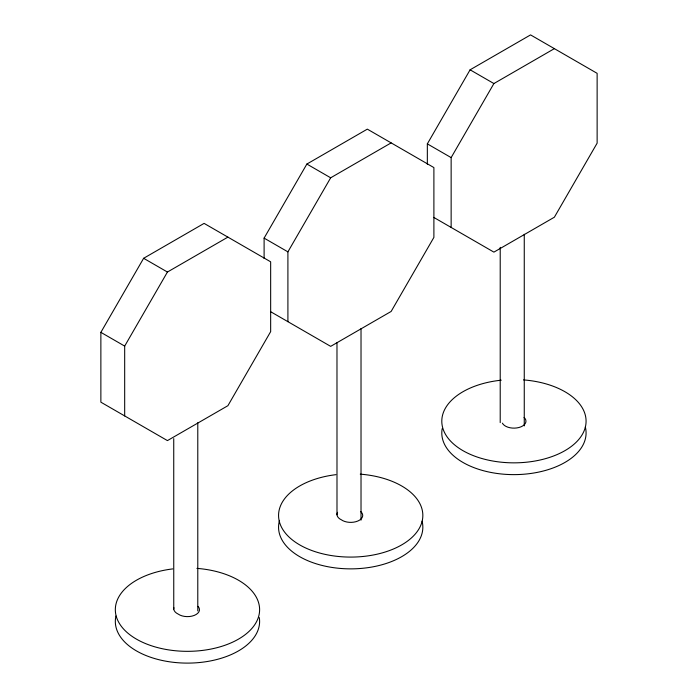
<?xml version="1.0" encoding="UTF-8"?>
<svg xmlns="http://www.w3.org/2000/svg" width="698" height="698" viewBox="0 0 698 698"><rect width="100%" height="100%" fill="white"/><g stroke="black" fill="none" stroke-linecap="round" stroke-linejoin="round"><path stroke-width="1.05" d="M361.023 520.132L361.023 328.566M100.87 332.353L143.631 258.295L204.095 223.386L270.658 261.811L270.658 331.637L227.906 405.695L167.433 440.604L100.87 402.179L100.87 332.353L124.68 346.095L124.68 415.921M124.68 346.095L167.433 272.037L227.906 237.128M264.106 258.522L264.106 238.114L306.867 164.056L367.331 129.139L433.894 167.572L433.894 237.399L391.133 311.456L330.669 346.365L270.519 311.631M287.908 321.682L287.908 251.856L330.669 177.798L391.133 142.889M427.342 164.283L427.342 143.867L470.094 69.809L530.567 34.9L597.13 73.334L597.13 143.151L554.369 217.209L493.905 252.126L433.746 217.392M451.144 227.435L451.144 157.608L493.905 83.551L554.369 48.642M470.094 69.809L493.905 83.551M427.342 143.867L451.144 157.608M306.867 164.056L330.669 177.798M264.106 238.114L287.908 251.856M143.631 258.295L167.433 272.037M173.758 609.04L173.741 438.606M524.259 234.284L524.259 425.885M500.213 247.354L500.213 422.622M336.977 342.727L336.994 514.801M197.787 422.7L197.787 610.916M585.325 426.967A72.138 41.653 0 0 1 515.421 474.614A72.138 41.653 0 0 1 442.183 428.668M523.491 379.904A72.138 41.653 0 0 1 575.318 443.073A72.138 41.653 0 0 1 454.285 444.617A72.138 41.653 0 0 1 501.234 380.192M524.05 417.439A12.023 6.945 0 0 1 518.928 427.508A12.023 6.945 0 0 1 502.394 423.145M422.089 521.214A72.138 41.653 0 0 1 349.96 568.861A72.138 41.653 0 0 1 279.54 520.368M360.255 474.151A72.138 41.653 0 0 1 412.448 536.971A72.138 41.653 0 0 1 291.86 539.528A72.138 41.653 0 0 1 335.921 474.666M360.744 511.617A12.023 6.945 0 0 1 357.821 521.031A12.023 6.945 0 0 1 341.392 519.827A12.023 6.945 0 0 1 337.57 512.306M259.29 617.556A72.138 41.653 0 0 1 186.104 663.1A72.138 41.653 0 0 1 115.947 616.002M196.915 568.381A72.138 41.653 0 0 1 249.247 631.184A72.138 41.653 0 0 1 128.624 633.775A72.138 41.653 0 0 1 172.729 568.905M198.031 606.37A12.023 6.945 0 0 1 194.166 615.444A12.023 6.945 0 0 1 178.156 614.066A12.023 6.945 0 0 1 173.889 607.609"/></g></svg>
